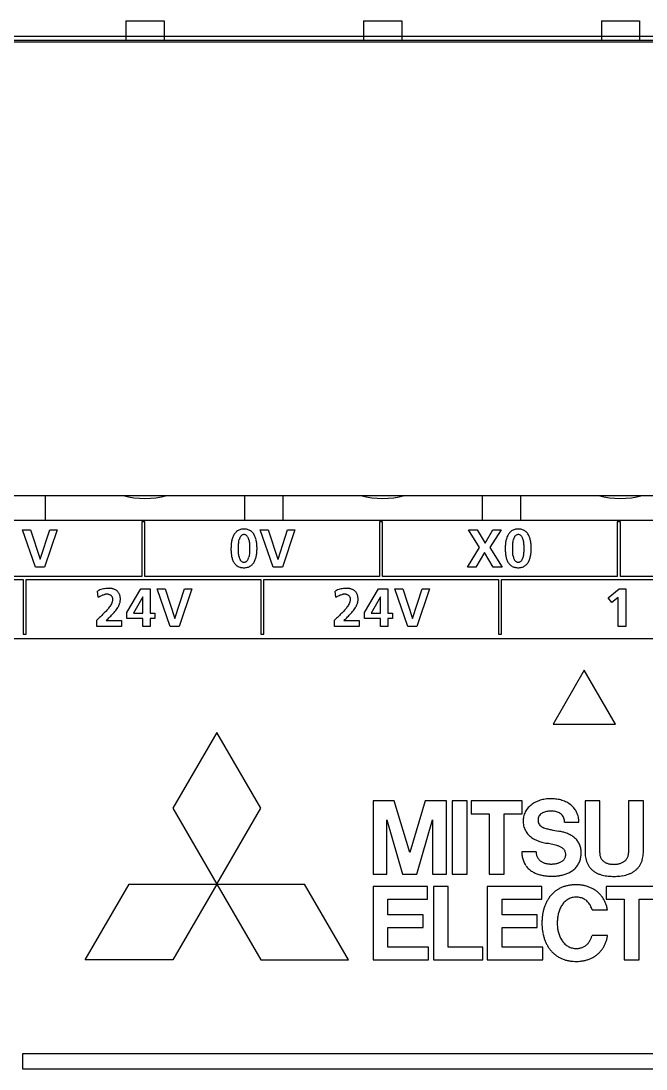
# Model space of a CAD drawing. Extents: x 168 to 388, y 259 to 356.
# Drawn here: x 233.21 to 253.25, y 319.99 to 353.57 of the extents above; entities that cross this region are included whole.
import ezdxf

# ---------------------------------------------------------------- set-up
doc = ezdxf.new("R2010")
doc.units = 0
doc.header["$MEASUREMENT"] = 0
doc.layers.get('0').update_dxf_attribs({"linetype": 'CONTINUOUS'})

msp = doc.modelspace()

# ---------------------------------------------------------------- linework, layer by layer
at = {"color": 7, "linetype": 'Continuous'}
for p, q in [((236.575, 353.567), (236.575, 352.949)), ((236.575, 353.567), (237.795, 353.567)), ((237.795, 353.567), (237.795, 352.949)), ((244.195, 353.567), (244.195, 352.949)), ((244.195, 353.567), (245.415, 353.567)), ((245.415, 353.567), (245.415, 352.949)), ((251.815, 353.567), (251.815, 352.949)), ((251.815, 353.567), (253.035, 353.567)), ((253.035, 353.567), (253.035, 352.949)), ((377.095, 353.067), (207.765, 353.067)), ((208.65, 352.949), (382.53, 352.949)), ((387.132, 352.883), (204.049, 352.883)), ((205.865, 338.367), (385.315, 338.367)), ((233.985, 338.367), (233.985, 337.567)), ((240.385, 337.567), (240.385, 338.367)), ((241.605, 338.367), (241.605, 337.567)), ((248.005, 337.567), (248.005, 338.367)), ((249.225, 338.367), (249.225, 337.567)), ((385.715, 337.567), (205.465, 337.567)), ((237.185, 337.518), (237.085, 337.518)), ((237.085, 337.518), (237.085, 335.767)), ((237.185, 335.767), (237.185, 337.518)), ((244.804, 337.518), (244.705, 337.518)), ((244.705, 337.518), (244.705, 335.767)), ((244.804, 335.767), (244.804, 337.518)), ((252.425, 337.518), (252.325, 337.518)), ((252.325, 337.518), (252.325, 335.767)), ((252.425, 335.767), (252.425, 337.518)), ((233.672, 336.069), (233.26, 337.268)), ((233.26, 337.268), (233.518, 337.268)), ((233.518, 337.268), (233.825, 336.327)), ((233.829, 336.327), (234.133, 337.268)), ((234.371, 337.268), (233.968, 336.069)), ((234.133, 337.268), (234.371, 337.268)), ((241.292, 336.069), (240.88, 337.268)), ((240.88, 337.268), (241.138, 337.268)), ((241.138, 337.268), (241.445, 336.327)), ((241.449, 336.327), (241.752, 337.268)), ((241.991, 337.268), (241.588, 336.069)), ((241.752, 337.268), (241.991, 337.268)), ((247.913, 336.693), (247.556, 337.268)), ((247.556, 337.268), (247.834, 337.268)), ((247.834, 337.268), (248.085, 336.84)), ((248.085, 336.84), (248.341, 337.268)), ((248.598, 337.268), (248.237, 336.693)), ((248.341, 337.268), (248.598, 337.268)), ((240.185, 336.811), (240.188, 336.846)), ((240.188, 336.846), (240.192, 336.881)), ((240.192, 336.881), (240.197, 336.915)), ((240.197, 336.915), (240.205, 336.949)), ((240.514, 336.944), (240.521, 336.91)), ((240.521, 336.91), (240.526, 336.875)), ((240.526, 336.875), (240.53, 336.841)), ((240.53, 336.841), (240.532, 336.806)), ((248.976, 336.811), (248.979, 336.846)), ((248.979, 336.846), (248.983, 336.881)), ((248.983, 336.881), (248.989, 336.915)), ((248.989, 336.915), (248.996, 336.949)), ((249.305, 336.944), (249.312, 336.91)), ((249.312, 336.91), (249.317, 336.875)), ((249.317, 336.875), (249.321, 336.841)), ((249.321, 336.841), (249.324, 336.806)), ((240.182, 336.741), (240.183, 336.776)), ((240.182, 336.706), (240.182, 336.741)), ((240.182, 336.671), (240.182, 336.706)), ((240.182, 336.636), (240.182, 336.671)), ((240.182, 336.601), (240.182, 336.636)), ((240.183, 336.566), (240.182, 336.601)), ((240.183, 336.776), (240.185, 336.811)), ((240.184, 336.531), (240.183, 336.566)), ((240.187, 336.496), (240.184, 336.531)), ((240.191, 336.462), (240.187, 336.496)), ((240.53, 336.49), (240.526, 336.455)), ((240.532, 336.524), (240.53, 336.49)), ((240.532, 336.806), (240.534, 336.771)), ((240.534, 336.559), (240.532, 336.524)), ((240.534, 336.771), (240.535, 336.735)), ((240.535, 336.594), (240.534, 336.559)), ((240.535, 336.735), (240.535, 336.7)), ((240.535, 336.7), (240.536, 336.665)), ((240.536, 336.665), (240.535, 336.629)), ((240.535, 336.629), (240.535, 336.594)), ((247.52, 336.069), (247.913, 336.693)), ((248.071, 336.537), (247.791, 336.069)), ((248.347, 336.069), (248.071, 336.537)), ((248.237, 336.693), (248.631, 336.069)), ((248.973, 336.706), (248.974, 336.741)), ((248.973, 336.671), (248.973, 336.706)), ((248.973, 336.636), (248.973, 336.671)), ((248.973, 336.601), (248.973, 336.636)), ((248.974, 336.566), (248.973, 336.601)), ((248.974, 336.741), (248.975, 336.776)), ((248.976, 336.531), (248.974, 336.566)), ((248.975, 336.776), (248.976, 336.811)), ((248.978, 336.496), (248.976, 336.531)), ((248.982, 336.461), (248.978, 336.496)), ((249.321, 336.49), (249.317, 336.455)), ((249.324, 336.524), (249.321, 336.49)), ((249.324, 336.806), (249.325, 336.771)), ((249.326, 336.559), (249.324, 336.524)), ((249.325, 336.771), (249.326, 336.735)), ((249.326, 336.735), (249.327, 336.7)), ((249.327, 336.629), (249.326, 336.594)), ((249.326, 336.594), (249.326, 336.559)), ((249.327, 336.7), (249.327, 336.665)), ((249.327, 336.665), (249.327, 336.629)), ((233.825, 336.327), (233.829, 336.327)), ((240.196, 336.427), (240.191, 336.462)), ((240.202, 336.393), (240.196, 336.427)), ((240.52, 336.42), (240.513, 336.386)), ((240.526, 336.455), (240.52, 336.42)), ((241.445, 336.327), (241.449, 336.327)), ((248.987, 336.427), (248.982, 336.461)), ((248.994, 336.393), (248.987, 336.427)), ((249.312, 336.42), (249.304, 336.386)), ((249.317, 336.455), (249.312, 336.42)), ((233.968, 336.069), (233.672, 336.069)), ((241.588, 336.069), (241.292, 336.069)), ((247.791, 336.069), (247.52, 336.069)), ((248.631, 336.069), (248.347, 336.069)), ((225.855, 335.667), (233.275, 335.667)), ((237.085, 335.767), (229.565, 335.767)), ((233.275, 335.667), (233.275, 333.918)), ((233.375, 335.667), (240.895, 335.667)), ((233.375, 333.918), (233.375, 335.667)), ((244.705, 335.767), (237.185, 335.767)), ((240.895, 335.667), (240.895, 333.918)), ((240.995, 335.667), (248.515, 335.667)), ((240.995, 333.918), (240.995, 335.667)), ((252.325, 335.767), (244.804, 335.767)), ((248.515, 335.667), (248.515, 333.918)), ((248.615, 335.667), (256.135, 335.667)), ((248.615, 333.918), (248.615, 335.667)), ((259.945, 335.767), (252.425, 335.767)), ((235.683, 335.103), (235.664, 335.302)), ((235.737, 335.335), (235.7, 335.319)), ((235.71, 335.12), (235.738, 335.136)), ((235.774, 335.348), (235.737, 335.335)), ((235.738, 335.136), (235.767, 335.151)), ((235.767, 335.151), (235.796, 335.164)), ((235.812, 335.36), (235.774, 335.348)), ((235.796, 335.164), (235.826, 335.175)), ((235.851, 335.369), (235.812, 335.36)), ((235.826, 335.175), (235.856, 335.185)), ((235.89, 335.377), (235.851, 335.369)), ((235.856, 335.185), (235.888, 335.192)), ((235.929, 335.383), (235.89, 335.377)), ((236.601, 334.612), (237.049, 335.368)), ((237.049, 335.368), (237.348, 335.368)), ((237.348, 335.368), (237.348, 334.597)), ((237.987, 334.169), (237.575, 335.368)), ((237.575, 335.368), (237.832, 335.368)), ((237.832, 335.368), (238.14, 334.427)), ((238.143, 334.427), (238.447, 335.368)), ((238.686, 335.368), (238.282, 334.169)), ((238.447, 335.368), (238.686, 335.368)), ((243.303, 335.103), (243.285, 335.302)), ((243.357, 335.335), (243.32, 335.319)), ((243.331, 335.12), (243.359, 335.136)), ((243.395, 335.348), (243.357, 335.335)), ((243.359, 335.136), (243.387, 335.151)), ((243.387, 335.151), (243.416, 335.164)), ((243.433, 335.36), (243.395, 335.348)), ((243.416, 335.164), (243.446, 335.175)), ((243.471, 335.369), (243.433, 335.36)), ((243.446, 335.175), (243.477, 335.185)), ((243.51, 335.377), (243.471, 335.369)), ((243.477, 335.185), (243.508, 335.192)), ((243.55, 335.383), (243.51, 335.377)), ((244.221, 334.612), (244.669, 335.368)), ((244.669, 335.368), (244.968, 335.368)), ((244.968, 335.368), (244.968, 334.597)), ((245.195, 335.368), (245.453, 335.368)), ((245.607, 334.169), (245.195, 335.368)), ((245.453, 335.368), (245.76, 334.427)), ((245.763, 334.427), (246.067, 335.368)), ((246.306, 335.368), (245.902, 334.169)), ((246.067, 335.368), (246.306, 335.368)), ((252.034, 335.086), (252.384, 335.368)), ((252.384, 335.368), (252.597, 335.368)), ((252.597, 335.368), (252.597, 334.169)), ((235.683, 335.103), (235.71, 335.12)), ((236.058, 334.809), (236.039, 334.783)), ((236.076, 334.835), (236.058, 334.809)), ((236.094, 334.862), (236.076, 334.835)), ((236.11, 334.89), (236.094, 334.862)), ((236.124, 334.919), (236.11, 334.89)), ((236.137, 334.948), (236.124, 334.919)), ((237.114, 335.117), (236.817, 334.597)), ((237.118, 335.117), (237.114, 335.117)), ((237.118, 334.597), (237.118, 335.117)), ((243.303, 335.103), (243.331, 335.12)), ((243.679, 334.809), (243.66, 334.783)), ((243.697, 334.835), (243.679, 334.809)), ((243.714, 334.862), (243.697, 334.835)), ((243.73, 334.89), (243.714, 334.862)), ((243.744, 334.919), (243.73, 334.89)), ((243.757, 334.948), (243.744, 334.919)), ((244.735, 335.117), (244.438, 334.597)), ((244.738, 335.117), (244.735, 335.117)), ((244.738, 334.597), (244.738, 335.117)), ((252.154, 334.93), (252.034, 335.086)), ((252.356, 335.095), (252.154, 334.93)), ((252.356, 334.169), (252.356, 335.095)), ((235.754, 334.479), (235.731, 334.457)), ((235.778, 334.501), (235.754, 334.479)), ((235.801, 334.523), (235.778, 334.501)), ((235.824, 334.545), (235.801, 334.523)), ((235.847, 334.568), (235.824, 334.545)), ((235.87, 334.591), (235.847, 334.568)), ((235.892, 334.614), (235.87, 334.591)), ((235.914, 334.637), (235.892, 334.614)), ((235.936, 334.66), (235.914, 334.637)), ((235.958, 334.684), (235.936, 334.66)), ((235.979, 334.708), (235.958, 334.684)), ((235.999, 334.732), (235.979, 334.708)), ((236.02, 334.757), (235.999, 334.732)), ((236.039, 334.783), (236.02, 334.757)), ((236.03, 334.442), (236.058, 334.47)), ((236.058, 334.47), (236.087, 334.499)), ((236.087, 334.499), (236.114, 334.527)), ((236.114, 334.527), (236.142, 334.556)), ((236.142, 334.556), (236.168, 334.586)), ((236.168, 334.586), (236.195, 334.616)), ((236.195, 334.616), (236.22, 334.646)), ((236.22, 334.646), (236.245, 334.677)), ((236.245, 334.677), (236.269, 334.709)), ((236.269, 334.709), (236.292, 334.742)), ((236.292, 334.742), (236.313, 334.776)), ((236.601, 334.418), (236.601, 334.612)), ((236.817, 334.597), (237.118, 334.597)), ((237.348, 334.597), (237.501, 334.597)), ((237.501, 334.597), (237.501, 334.418)), ((243.375, 334.479), (243.351, 334.457)), ((243.398, 334.501), (243.375, 334.479)), ((243.421, 334.523), (243.398, 334.501)), ((243.444, 334.545), (243.421, 334.523)), ((243.467, 334.568), (243.444, 334.545)), ((243.49, 334.591), (243.467, 334.568)), ((243.512, 334.614), (243.49, 334.591)), ((243.535, 334.637), (243.512, 334.614)), ((243.556, 334.66), (243.535, 334.637)), ((243.578, 334.684), (243.556, 334.66)), ((243.599, 334.708), (243.578, 334.684)), ((243.62, 334.732), (243.599, 334.708)), ((243.64, 334.757), (243.62, 334.732)), ((243.66, 334.783), (243.64, 334.757)), ((243.651, 334.442), (243.679, 334.47)), ((243.679, 334.47), (243.707, 334.499)), ((243.707, 334.499), (243.735, 334.527)), ((243.735, 334.527), (243.762, 334.556)), ((243.762, 334.556), (243.789, 334.586)), ((243.789, 334.586), (243.815, 334.616)), ((243.815, 334.616), (243.841, 334.646)), ((243.841, 334.646), (243.866, 334.677)), ((243.866, 334.677), (243.889, 334.709)), ((243.889, 334.709), (243.912, 334.742)), ((243.912, 334.742), (243.933, 334.776)), ((244.221, 334.418), (244.221, 334.612)), ((244.438, 334.597), (244.738, 334.597)), ((244.968, 334.597), (245.121, 334.597)), ((245.121, 334.597), (245.121, 334.418)), ((235.66, 334.392), (235.637, 334.37)), ((235.637, 334.169), (235.637, 334.37)), ((236.433, 334.169), (235.637, 334.169)), ((235.684, 334.414), (235.66, 334.392)), ((235.707, 334.436), (235.684, 334.414)), ((235.731, 334.457), (235.707, 334.436)), ((235.944, 334.358), (236.433, 334.358)), ((235.945, 334.359), (235.973, 334.387)), ((235.973, 334.387), (236.002, 334.415)), ((236.002, 334.415), (236.03, 334.442)), ((236.433, 334.358), (236.433, 334.169)), ((237.118, 334.418), (236.601, 334.418)), ((237.118, 334.169), (237.118, 334.418)), ((237.348, 334.169), (237.118, 334.169)), ((237.501, 334.418), (237.348, 334.418)), ((237.348, 334.418), (237.348, 334.169)), ((238.282, 334.169), (237.987, 334.169)), ((238.14, 334.427), (238.143, 334.427)), ((243.28, 334.392), (243.257, 334.37)), ((243.257, 334.169), (243.257, 334.37)), ((244.054, 334.169), (243.257, 334.169)), ((243.304, 334.414), (243.28, 334.392)), ((243.328, 334.436), (243.304, 334.414)), ((243.351, 334.457), (243.328, 334.436)), ((243.564, 334.358), (244.054, 334.358)), ((243.565, 334.359), (243.594, 334.387)), ((243.594, 334.387), (243.622, 334.415)), ((243.622, 334.415), (243.651, 334.442)), ((244.054, 334.358), (244.054, 334.169)), ((244.738, 334.418), (244.221, 334.418)), ((244.738, 334.169), (244.738, 334.418)), ((244.968, 334.169), (244.738, 334.169)), ((244.968, 334.418), (244.968, 334.169)), ((245.121, 334.418), (244.968, 334.418)), ((245.902, 334.169), (245.607, 334.169)), ((245.76, 334.427), (245.763, 334.427)), ((252.597, 334.169), (252.356, 334.169)), ((233.275, 333.918), (233.375, 333.918)), ((240.895, 333.918), (240.995, 333.918)), ((248.515, 333.918), (248.615, 333.918)), ((270.265, 333.767), (232.265, 333.767)), ((251.265, 332.767), (250.265, 331.035)), ((252.265, 331.035), (251.265, 332.767)), ((250.265, 331.035), (252.265, 331.035)), ((239.488, 330.769), (238.08, 328.341)), ((240.895, 328.341), (239.488, 330.769)), ((245.178, 328.575), (244.497, 328.575)), ((244.497, 328.575), (244.497, 326.225)), ((245.672, 326.926), (245.178, 328.575)), ((246.166, 328.575), (245.672, 326.926)), ((246.848, 328.575), (246.166, 328.575)), ((246.848, 326.225), (246.848, 328.575)), ((247.511, 328.575), (247.037, 328.575)), ((247.037, 328.575), (247.037, 326.225)), ((247.511, 326.225), (247.511, 328.575)), ((249.276, 328.575), (247.638, 328.575)), ((247.638, 328.575), (247.638, 328.168)), ((249.276, 328.168), (249.276, 328.575)), ((251.761, 328.575), (251.293, 328.575)), ((251.293, 328.575), (251.293, 326.96)), ((251.761, 326.917), (251.761, 328.575)), ((253.164, 328.575), (252.689, 328.575)), ((252.689, 328.575), (252.689, 326.917)), ((253.164, 326.96), (253.164, 328.575)), ((238.08, 328.341), (239.488, 325.913)), ((239.488, 325.913), (240.895, 328.341)), ((247.638, 328.168), (248.214, 328.168)), ((248.214, 328.168), (248.214, 326.225)), ((248.699, 326.225), (248.699, 328.168)), ((248.699, 328.168), (249.276, 328.168)), ((244.942, 327.972), (245.443, 326.225)), ((244.942, 326.225), (244.942, 327.972)), ((245.902, 326.225), (246.403, 327.972)), ((246.403, 327.972), (246.403, 326.225)), ((250.636, 327.894), (251.097, 327.894)), ((250.191, 327.657), (250.255, 327.644)), ((250.255, 327.644), (250.319, 327.632)), ((250.319, 327.632), (250.383, 327.62)), ((250.383, 327.62), (250.448, 327.608)), ((250.119, 327.21), (250.073, 327.218)), ((250.164, 327.202), (250.119, 327.21)), ((250.21, 327.193), (250.164, 327.202)), ((250.255, 327.183), (250.21, 327.193)), ((250.3, 327.173), (250.255, 327.183)), ((250.345, 327.161), (250.3, 327.173)), ((250.389, 327.148), (250.345, 327.161)), ((249.722, 326.948), (249.264, 326.948)), ((244.497, 326.225), (244.942, 326.225)), ((245.443, 326.225), (245.902, 326.225)), ((246.403, 326.225), (246.848, 326.225)), ((247.037, 326.225), (247.511, 326.225)), ((248.214, 326.225), (248.699, 326.225)), ((235.265, 323.486), (236.673, 325.913)), ((236.673, 325.913), (242.303, 325.913)), ((239.488, 325.913), (238.08, 323.486)), ((239.488, 325.913), (240.895, 323.486)), ((243.711, 323.486), (242.303, 325.913)), ((246.243, 325.834), (244.497, 325.834)), ((244.497, 325.834), (244.497, 323.486)), ((246.243, 325.427), (246.243, 325.834)), ((246.907, 325.834), (246.43, 325.834)), ((246.43, 325.834), (246.43, 323.486)), ((246.907, 323.892), (246.907, 325.834)), ((249.902, 325.834), (248.155, 325.834)), ((248.155, 325.834), (248.155, 323.486)), ((249.902, 325.427), (249.902, 325.834)), ((253.609, 325.834), (251.971, 325.834)), ((251.971, 325.834), (251.971, 325.427)), ((244.974, 324.927), (244.974, 325.427)), ((244.974, 325.427), (246.243, 325.427)), ((248.632, 324.927), (248.632, 325.427)), ((248.632, 325.427), (249.902, 325.427)), ((251.971, 325.427), (252.547, 325.427)), ((252.547, 325.427), (252.547, 323.486)), ((253.032, 323.486), (253.032, 325.427)), ((253.032, 325.427), (253.609, 325.427)), ((251.516, 325.09), (252.011, 325.09)), ((246.102, 324.927), (244.974, 324.927)), ((246.102, 324.519), (246.102, 324.927)), ((249.76, 324.927), (248.632, 324.927)), ((249.76, 324.519), (249.76, 324.927)), ((244.974, 324.519), (246.102, 324.519)), ((244.974, 323.892), (244.974, 324.519)), ((248.632, 324.519), (249.76, 324.519)), ((248.632, 323.892), (248.632, 324.519)), ((252.013, 324.265), (251.516, 324.265)), ((246.276, 323.892), (244.974, 323.892)), ((246.276, 323.486), (246.276, 323.892)), ((248.019, 323.892), (246.907, 323.892)), ((248.019, 323.486), (248.019, 323.892)), ((249.934, 323.892), (248.632, 323.892)), ((249.934, 323.486), (249.934, 323.892)), ((238.08, 323.486), (235.265, 323.486)), ((240.895, 323.486), (243.711, 323.486)), ((244.497, 323.486), (246.276, 323.486)), ((246.43, 323.486), (248.019, 323.486)), ((248.155, 323.486), (249.934, 323.486)), ((252.547, 323.486), (253.032, 323.486)), ((233.265, 319.986), (233.265, 320.486)), ((233.265, 320.486), (269.265, 320.486)), ((269.265, 319.986), (233.265, 319.986))]:
    msp.add_line(p, q, dxfattribs=at)
for centre, radius, start, end in [((237.185, 340.767), 2.5, 253.7398, 286.2602), ((244.805, 340.767), 2.5, 253.7398, 286.2602), ((252.425, 340.767), 2.5, 253.7398, 286.2602), ((240.368, 336.921), 0.379, 134.5223, 143.0373), ((240.338, 336.951), 0.336, 124.9125, 134.5115), ((240.332, 336.959), 0.327, 115.019, 124.9028), ((240.338, 336.946), 0.341, 105.4557, 114.9178), ((240.347, 336.911), 0.377, 96.8707, 105.4329), ((240.357, 336.828), 0.46, 89.8545, 96.8671), ((240.359, 336.818), 0.47, 83.2022, 90.0722), ((240.367, 336.885), 0.403, 75.1902, 83.2022), ((240.379, 336.931), 0.356, 66.1199, 75.1958), ((240.39, 336.958), 0.327, 56.1421, 66.0291), ((240.388, 336.954), 0.331, 46.3841, 56.1519), ((240.364, 336.929), 0.365, 37.5, 46.334), ((240.32, 336.896), 0.421, 29.8065, 37.4743), ((249.159, 336.921), 0.379, 134.5252, 143.0457), ((249.129, 336.951), 0.336, 124.9091, 134.5149), ((249.123, 336.959), 0.326, 115.0095, 124.8995), ((249.129, 336.946), 0.341, 105.4426, 114.9083), ((249.139, 336.911), 0.377, 96.8568, 105.4197), ((249.148, 336.828), 0.461, 89.8442, 96.8527), ((249.15, 336.818), 0.47, 83.1945, 90.0616), ((249.158, 336.885), 0.403, 75.1906, 83.1962), ((249.17, 336.931), 0.356, 66.1252, 75.195), ((249.182, 336.958), 0.327, 56.153, 66.0348), ((249.18, 336.954), 0.331, 46.3971, 56.1622), ((249.155, 336.929), 0.366, 37.5154, 46.349), ((249.111, 336.896), 0.421, 29.8184, 37.4879), ((241.123, 336.681), 1.181, 172.5593, 175.2935), ((240.965, 336.702), 1.022, 169.4032, 172.5625), ((240.836, 336.726), 0.89, 165.7759, 169.4031), ((240.704, 336.76), 0.754, 161.513, 165.795), ((240.591, 336.797), 0.636, 156.445, 161.5251), ((240.493, 336.84), 0.529, 150.3426, 156.45), ((240.418, 336.883), 0.442, 143.0562, 150.3583), ((240.626, 336.847), 0.433, 161.6559, 166.2832), ((240.524, 336.881), 0.326, 155.5344, 161.6842), ((240.438, 336.92), 0.231, 146.8929, 155.5602), ((240.383, 336.956), 0.166, 134.93, 147.0133), ((240.358, 336.981), 0.13, 119.3314, 134.7139), ((240.352, 336.991), 0.118, 102.6764, 119.3038), ((240.357, 336.966), 0.144, 88.619, 102.5583), ((240.358, 336.969), 0.141, 74.842, 89.0823), ((240.362, 336.986), 0.123, 58.3119, 74.5862), ((240.356, 336.977), 0.134, 43.4482, 58.3618), ((240.326, 336.948), 0.176, 31.9321, 43.3181), ((240.271, 336.914), 0.241, 23.727, 32.0326), ((240.182, 336.874), 0.338, 17.8456, 23.7744), ((240.078, 336.841), 0.448, 13.3778, 17.8564), ((240.246, 336.853), 0.506, 23.4398, 29.8186), ((240.149, 336.811), 0.611, 18.1618, 23.4431), ((240.03, 336.772), 0.737, 13.8028, 18.1852), ((239.885, 336.736), 0.886, 10.1686, 13.8114), ((239.733, 336.709), 1.04, 7.067, 10.1718), ((239.56, 336.687), 1.215, 4.4219, 7.0792), ((249.915, 336.681), 1.182, 172.5688, 175.3003), ((249.757, 336.702), 1.023, 169.4149, 172.5719), ((249.627, 336.726), 0.891, 165.7913, 169.4169), ((249.495, 336.76), 0.754, 161.5275, 165.8086), ((249.383, 336.797), 0.636, 156.4607, 161.5411), ((249.285, 336.84), 0.529, 150.3548, 156.4641), ((249.21, 336.883), 0.442, 143.0661, 150.3721), ((249.417, 336.847), 0.433, 161.6595, 166.2863), ((249.315, 336.881), 0.326, 155.5393, 161.6884), ((249.229, 336.92), 0.231, 146.8976, 155.5646), ((249.174, 336.956), 0.166, 134.9352, 147.0184), ((249.149, 336.981), 0.13, 119.3359, 134.7205), ((249.143, 336.991), 0.118, 102.6431, 119.3067), ((249.148, 336.966), 0.144, 88.5981, 102.5251), ((249.149, 336.969), 0.141, 74.8351, 89.0609), ((249.153, 336.986), 0.123, 58.334, 74.581), ((249.148, 336.977), 0.135, 43.4778, 58.3821), ((249.117, 336.948), 0.176, 31.9642, 43.3508), ((249.062, 336.914), 0.241, 23.7508, 32.0613), ((248.974, 336.874), 0.338, 17.8649, 23.7991), ((248.87, 336.841), 0.447, 13.3924, 17.8756), ((249.037, 336.853), 0.506, 23.4496, 29.8307), ((248.941, 336.811), 0.611, 18.1703, 23.4539), ((248.822, 336.772), 0.736, 13.8089, 18.1933), ((248.677, 336.736), 0.886, 10.1718, 13.8162), ((248.525, 336.709), 1.04, 7.0684, 10.1759), ((248.352, 336.687), 1.215, 4.4224, 7.0806), ((241.228, 336.669), 1.286, 177.672, 180.1822), ((241.47, 336.659), 1.529, 179.7669, 181.9115), ((241.284, 336.667), 1.343, 175.2734, 177.6779), ((241.526, 336.66), 1.585, 181.8813, 183.9187), ((241.196, 336.637), 1.254, 183.9113, 186.4868), ((240.979, 336.613), 1.036, 186.4896, 189.6067), ((239.747, 336.626), 1.027, 349.8169, 352.9597), ((239.586, 336.646), 1.189, 352.9457, 355.6614), ((239.37, 336.672), 1.406, 2.1284, 4.4252), ((239.414, 336.659), 1.362, 355.659, 358.0295), ((239.214, 336.666), 1.562, 0.0648, 2.1315), ((239.222, 336.665), 1.554, 358.0286, 0.1065), ((250.021, 336.669), 1.288, 177.6758, 180.1825), ((250.262, 336.659), 1.529, 179.7671, 181.9101), ((250.078, 336.667), 1.345, 175.2815, 177.6823), ((250.318, 336.66), 1.585, 181.8795, 183.9162), ((249.988, 336.637), 1.254, 183.9098, 186.4841), ((249.771, 336.613), 1.036, 186.4862, 189.6017), ((248.538, 336.625), 1.027, 349.8144, 352.9584), ((248.378, 336.646), 1.189, 352.9432, 355.6599), ((248.162, 336.672), 1.406, 2.1292, 4.4264), ((248.205, 336.659), 1.362, 355.6588, 358.0299), ((248.005, 336.666), 1.562, 0.0647, 2.1317), ((248.014, 336.665), 1.554, 358.0285, 0.1067), ((240.817, 336.585), 0.872, 189.5943, 193.2992), ((240.665, 336.549), 0.715, 193.2946, 197.8105), ((240.54, 336.509), 0.584, 197.7902, 203.3205), ((240.446, 336.468), 0.481, 203.3098, 210.0177), ((240.375, 336.427), 0.399, 210.0132, 218.1018), ((240.336, 336.396), 0.35, 218.1112, 227.3491), ((240.636, 336.493), 0.445, 193.0006, 197.4998), ((240.531, 336.459), 0.334, 197.4912, 203.4836), ((240.442, 336.421), 0.238, 203.4284, 211.8648), ((240.387, 336.386), 0.173, 211.7687, 223.3721), ((240.357, 336.358), 0.132, 223.5097, 238.6881), ((240.351, 336.349), 0.121, 238.6404, 255.2406), ((240.356, 336.37), 0.143, 255.5053, 269.5035), ((240.358, 336.377), 0.149, 269.0087, 282.4617), ((240.363, 336.353), 0.125, 282.5664, 298.2108), ((240.359, 336.359), 0.132, 298.2182, 313.3662), ((240.337, 336.381), 0.163, 313.6168, 325.884), ((240.288, 336.415), 0.223, 325.7872, 334.7735), ((240.208, 336.453), 0.312, 334.7509, 341.1826), ((240.111, 336.486), 0.414, 341.1517, 345.9943), ((240.389, 336.384), 0.331, 303.8274, 313.5831), ((240.364, 336.409), 0.366, 313.6242, 322.4464), ((240.321, 336.442), 0.421, 322.4705, 330.0237), ((240.249, 336.483), 0.503, 330.0136, 336.4268), ((240.154, 336.525), 0.608, 336.4222, 341.7358), ((240.038, 336.564), 0.73, 341.7153, 346.1405), ((239.896, 336.599), 0.875, 346.13, 349.819), ((249.609, 336.585), 0.872, 189.5898, 193.2929), ((249.457, 336.549), 0.715, 193.289, 197.8028), ((249.332, 336.509), 0.584, 197.7825, 203.3107), ((249.238, 336.468), 0.482, 203.299, 210.0048), ((249.167, 336.427), 0.399, 210.0007, 218.0884), ((249.127, 336.396), 0.349, 218.0983, 227.3376), ((249.427, 336.493), 0.445, 193.0088, 197.5121), ((249.322, 336.459), 0.334, 197.5022, 203.5002), ((249.233, 336.42), 0.237, 203.4466, 211.8918), ((249.178, 336.386), 0.173, 211.7944, 223.4112), ((249.148, 336.358), 0.132, 223.5499, 238.7351), ((249.142, 336.349), 0.121, 238.6908, 255.2985), ((249.148, 336.371), 0.143, 255.5571, 269.5394), ((249.149, 336.377), 0.149, 269.0468, 282.4911), ((249.154, 336.353), 0.125, 282.5947, 298.1798), ((249.15, 336.359), 0.132, 298.1888, 313.3249), ((249.129, 336.381), 0.163, 313.5738, 325.8426), ((249.08, 336.415), 0.223, 325.7482, 334.7413), ((249, 336.453), 0.311, 334.7164, 341.1557), ((248.903, 336.486), 0.413, 341.1266, 345.9754), ((249.18, 336.384), 0.331, 303.8202, 313.5732), ((249.156, 336.409), 0.366, 313.613, 322.4345), ((249.112, 336.442), 0.421, 322.4593, 330.0143), ((249.041, 336.483), 0.503, 330.0037, 336.4185), ((248.945, 336.525), 0.607, 336.4151, 341.7307), ((248.829, 336.564), 0.729, 341.7096, 346.1364), ((248.688, 336.599), 0.875, 346.1251, 349.8155), ((240.319, 336.378), 0.325, 227.4511, 237.3978), ((240.319, 336.378), 0.325, 237.3972, 247.3446), ((240.334, 336.416), 0.365, 247.3844, 256.2322), ((240.347, 336.469), 0.42, 256.239, 263.9337), ((240.356, 336.551), 0.502, 263.9295, 270.3642), ((240.358, 336.537), 0.488, 270.1484, 276.7587), ((240.368, 336.45), 0.401, 276.7609, 284.8132), ((240.38, 336.406), 0.355, 284.8266, 293.9254), ((240.39, 336.382), 0.329, 294.0118, 303.8343), ((249.11, 336.378), 0.325, 227.4397, 237.3901), ((249.11, 336.378), 0.324, 237.3881, 247.341), ((249.125, 336.416), 0.365, 247.3821, 256.2365), ((249.138, 336.469), 0.419, 256.2428, 263.943), ((249.147, 336.551), 0.502, 263.9408, 270.3755), ((249.149, 336.537), 0.488, 270.1585, 276.7688), ((249.159, 336.451), 0.401, 276.77, 284.8158), ((249.171, 336.406), 0.355, 284.8297, 293.9223), ((249.181, 336.382), 0.329, 294.0087, 303.8262), ((236.016, 334.608), 0.778, 113.9733, 116.9035), ((235.963, 334.807), 0.393, 96.4369, 101.1141), ((235.96, 334.838), 0.362, 91.4033, 96.4835), ((236.022, 334.621), 0.768, 93.9496, 96.9201), ((235.959, 334.904), 0.296, 85.1895, 91.4071), ((236.02, 334.645), 0.743, 90.8884, 93.9586), ((235.961, 334.94), 0.259, 78.0335, 85.132), ((236.019, 334.717), 0.671, 87.5063, 90.9044), ((235.966, 334.962), 0.237, 70.3183, 78.0871), ((235.977, 334.992), 0.204, 61.3492, 70.3427), ((236.023, 334.809), 0.58, 83.5742, 87.5085), ((235.992, 335.019), 0.174, 50.7924, 61.374), ((236.032, 334.884), 0.504, 79.0539, 83.5808), ((236.007, 335.038), 0.15, 38.5436, 50.7882), ((236.044, 334.946), 0.44, 73.9343, 79.0555), ((236.06, 335.001), 0.383, 67.9862, 73.9418), ((236.077, 335.043), 0.338, 61.2347, 67.9822), ((236.093, 335.073), 0.304, 53.7072, 61.221), ((236.106, 335.09), 0.282, 45.6336, 53.7113), ((236.109, 335.094), 0.277, 37.5153, 45.6113), ((236.103, 335.09), 0.285, 29.4452, 37.4579), ((236.086, 335.08), 0.305, 21.9544, 29.4391), ((236.055, 335.068), 0.338, 15.206, 21.9572), ((235.999, 335.053), 0.396, 9.412, 15.177), ((243.637, 334.608), 0.778, 113.9733, 116.9035), ((243.584, 334.807), 0.393, 96.4369, 101.1141), ((243.581, 334.838), 0.362, 91.4033, 96.4835), ((243.642, 334.621), 0.768, 93.9496, 96.9201), ((243.579, 334.904), 0.296, 85.1895, 91.4071), ((243.641, 334.645), 0.743, 90.8884, 93.9586), ((243.582, 334.94), 0.259, 78.0335, 85.132), ((243.64, 334.717), 0.671, 87.5063, 90.9044), ((243.587, 334.962), 0.237, 70.3183, 78.0871), ((243.598, 334.992), 0.204, 61.3492, 70.3427), ((243.644, 334.809), 0.58, 83.5742, 87.5085), ((243.612, 335.019), 0.174, 50.7924, 61.374), ((243.652, 334.884), 0.504, 79.0539, 83.5808), ((243.627, 335.038), 0.15, 38.5436, 50.7882), ((243.664, 334.946), 0.44, 73.9343, 79.0555), ((243.68, 335.001), 0.383, 67.9862, 73.9418), ((243.697, 335.043), 0.338, 61.2347, 67.9822), ((243.714, 335.073), 0.304, 53.7072, 61.221), ((243.726, 335.09), 0.282, 45.6336, 53.7113), ((243.73, 335.094), 0.277, 37.5153, 45.6113), ((243.724, 335.09), 0.285, 29.4452, 37.4579), ((243.706, 335.08), 0.305, 21.9544, 29.4391), ((243.675, 335.068), 0.338, 15.206, 21.9572), ((243.62, 335.053), 0.396, 9.412, 15.177), ((236.016, 335.045), 0.139, 25.2553, 38.4875), ((235.82, 335.068), 0.339, 339.1821, 344.6056), ((236.012, 335.043), 0.143, 12.3287, 25.1616), ((235.899, 335.047), 0.257, 344.5476, 351.7087), ((235.992, 335.039), 0.163, 1.0456, 12.2963), ((235.958, 335.038), 0.197, 351.6968, 1.0176), ((235.652, 335.173), 0.771, 329.0086, 331.9658), ((235.738, 335.127), 0.674, 331.9617, 335.3472), ((235.812, 335.093), 0.592, 335.3474, 339.2005), ((235.881, 335.067), 0.518, 339.1834, 343.5862), ((235.952, 335.046), 0.445, 343.5841, 348.7137), ((235.978, 335.04), 0.418, 348.7938, 354.2558), ((235.934, 335.041), 0.462, 4.539, 9.4753), ((235.945, 335.042), 0.451, 359.4788, 4.547), ((235.959, 335.042), 0.436, 354.253, 359.4814), ((243.636, 335.045), 0.139, 25.2553, 38.4875), ((243.44, 335.068), 0.339, 339.1821, 344.6056), ((243.632, 335.043), 0.143, 12.3287, 25.1616), ((243.519, 335.047), 0.257, 344.5476, 351.7087), ((243.612, 335.039), 0.163, 1.0456, 12.2963), ((243.578, 335.038), 0.197, 351.6968, 1.0176), ((243.272, 335.173), 0.771, 329.0086, 331.9658), ((243.358, 335.127), 0.674, 331.9617, 335.3472), ((243.432, 335.093), 0.592, 335.3474, 339.2005), ((243.502, 335.067), 0.518, 339.1834, 343.5862), ((243.572, 335.046), 0.445, 343.5841, 348.7137), ((243.598, 335.04), 0.418, 348.7938, 354.2558), ((243.554, 335.041), 0.462, 4.539, 9.4753), ((243.58, 335.042), 0.436, 354.253, 359.4814), ((243.565, 335.042), 0.451, 359.4788, 4.547), ((250.019, 327.861), 0.743, 128.0496, 134.4602), ((250.062, 327.806), 0.812, 122.1944, 128.055), ((250.102, 327.742), 0.888, 116.8372, 122.1966), ((250.135, 327.678), 0.96, 111.8874, 116.8464), ((250.16, 327.615), 1.028, 107.2603, 111.8908), ((250.179, 327.555), 1.09, 102.8966, 107.2627), ((250.184, 327.534), 1.112, 98.6394, 102.9195), ((250.184, 327.537), 1.109, 94.3477, 98.6293), ((250.193, 327.406), 1.241, 90.5003, 94.336), ((250.195, 327.316), 1.331, 86.9668, 90.5443), ((250.196, 327.338), 1.308, 83.3296, 86.968), ((250.205, 327.405), 1.241, 79.5232, 83.3578), ((250.232, 327.549), 1.095, 75.1775, 79.5255), ((250.259, 327.655), 0.985, 70.3356, 75.1686), ((250.287, 327.732), 0.904, 65.07, 70.3382), ((250.315, 327.793), 0.836, 59.3741, 65.0661), ((250.345, 327.844), 0.777, 53.2495, 59.3734), ((250.367, 327.873), 0.741, 46.8226, 53.2495), ((249.932, 327.942), 0.624, 164.4867, 172.1121), ((249.919, 327.946), 0.611, 156.6974, 164.4836), ((249.923, 327.944), 0.616, 148.9233, 156.6564), ((249.94, 327.933), 0.636, 141.4331, 148.919), ((249.978, 327.903), 0.684, 134.4702, 141.4329), ((250.021, 327.971), 0.236, 142.9596, 158.8559), ((250.043, 327.953), 0.265, 128.6383, 142.8078), ((250.084, 327.902), 0.33, 117.2611, 128.6291), ((250.127, 327.819), 0.424, 108.4518, 117.3021), ((250.164, 327.711), 0.537, 101.5214, 108.4986), ((250.19, 327.585), 0.666, 95.9172, 101.5477), ((250.204, 327.455), 0.796, 91.253, 95.9609), ((250.206, 327.426), 0.826, 86.7963, 91.3367), ((250.215, 327.59), 0.661, 81.0952, 86.8089), ((250.233, 327.707), 0.543, 74.1981, 81.1022), ((250.261, 327.805), 0.441, 65.7163, 74.2183), ((250.293, 327.875), 0.364, 55.4238, 65.726), ((250.321, 327.916), 0.315, 43.5092, 55.4041), ((250.333, 327.928), 0.298, 30.8604, 43.4425), ((250.385, 327.892), 0.715, 40.1422, 46.8039), ((250.396, 327.902), 0.699, 33.3368, 40.1424), ((250.397, 327.902), 0.699, 26.5258, 33.3372), ((250.392, 327.9), 0.704, 19.7543, 26.5126), ((250.384, 327.897), 0.713, 13.0748, 19.7546), ((250.001, 327.933), 0.694, 172.1307, 178.9844), ((250.036, 327.931), 0.729, 178.8884, 185.4163), ((249.982, 327.926), 0.675, 185.4097, 192.5105), ((249.921, 327.912), 0.613, 192.4998, 200.2682), ((250.098, 327.962), 0.313, 174.3843, 186.3576), ((250.027, 327.969), 0.243, 158.9895, 174.4465), ((250.03, 327.954), 0.246, 186.2264, 201.4972), ((249.994, 327.94), 0.206, 201.5698, 219.7397), ((250.027, 327.968), 0.25, 219.9118, 234.9829), ((250.102, 328.075), 0.381, 234.9773, 244.8321), ((250.32, 327.921), 0.313, 18.8041, 30.7954), ((250.27, 327.904), 0.365, 8.4848, 18.6932), ((250.232, 327.897), 0.404, 359.54, 8.7294), ((250.374, 327.895), 0.723, 6.4913, 13.0783), ((250.364, 327.894), 0.733, 0.0058, 6.4938), ((249.898, 327.904), 0.588, 200.3086, 208.4025), ((249.902, 327.907), 0.593, 208.4509, 216.483), ((249.927, 327.926), 0.624, 216.5047, 224.1275), ((249.973, 327.97), 0.689, 224.1256, 231.0378), ((250.032, 328.042), 0.781, 231.0395, 237.1334), ((250.2, 328.284), 0.611, 244.7841, 250.9179), ((250.32, 328.624), 0.972, 250.8435, 254.6998), ((250.479, 329.2), 1.569, 254.6222, 257.0114), ((250.726, 330.267), 2.665, 256.9986, 258.4055), ((249.848, 324.475), 3.19, 77.9929, 79.1686), ((250.139, 325.841), 1.793, 75.9128, 78.0041), ((250.274, 326.379), 1.239, 72.8789, 75.9063), ((250.306, 326.485), 1.128, 69.5221, 72.8478), ((250.331, 326.551), 1.057, 65.9863, 69.5329), ((250.385, 326.672), 0.924, 61.9351, 65.9922), ((250.435, 326.766), 0.818, 57.3476, 61.9318), ((250.48, 326.837), 0.734, 52.2422, 57.3499), ((250.521, 326.889), 0.668, 46.63, 52.2411), ((250.095, 328.14), 0.897, 237.1327, 242.4366), ((250.16, 328.264), 1.037, 242.4241, 247.0133), ((250.218, 328.401), 1.186, 247.0116, 251.0242), ((250.287, 328.602), 1.399, 251.0284, 254.4316), ((250.345, 328.805), 1.61, 254.3893, 257.3462), ((250.327, 328.725), 1.528, 257.3429, 260.4449), ((250.092, 326.196), 0.997, 69.9774, 72.6388), ((250.17, 326.409), 0.771, 66.5529, 69.9973), ((250.248, 326.59), 0.574, 61.9299, 66.5578), ((250.316, 326.717), 0.429, 55.8052, 61.9863), ((250.556, 326.926), 0.616, 40.5345, 46.6175), ((250.58, 326.947), 0.585, 34.13, 40.5379), ((250.587, 326.952), 0.577, 27.6096, 34.1082), ((250.582, 326.949), 0.582, 21.1488, 27.5873), ((250.556, 326.939), 0.61, 15.0092, 21.1528), ((250.507, 326.926), 0.661, 9.3201, 14.9944), ((250.111, 326.944), 0.847, 179.7374, 184.1617), ((250.126, 326.945), 0.862, 184.1595, 188.5093), ((250.085, 326.938), 0.821, 188.4764, 193.0462), ((250.023, 326.924), 0.756, 193.0462, 198.0047), ((250.115, 326.946), 0.393, 179.9958, 186.7509), ((250.111, 326.946), 0.388, 186.7262, 193.5639), ((250.087, 326.94), 0.364, 193.5585, 200.8477), ((250.078, 326.936), 0.354, 200.8623, 208.3562), ((250.076, 326.935), 0.351, 208.3797, 215.8666), ((250.374, 326.801), 0.327, 47.694, 55.8106), ((250.42, 326.852), 0.258, 37.4197, 47.7029), ((250.42, 326.866), 0.256, 321.834, 332.1956), ((250.444, 326.87), 0.229, 25.7769, 37.3777), ((250.438, 326.857), 0.237, 332.1841, 343.39), ((250.434, 326.867), 0.238, 14.3917, 25.519), ((250.403, 326.859), 0.271, 4.6628, 14.4674), ((250.45, 326.852), 0.224, 343.4998, 355.374), ((250.392, 326.857), 0.282, 355.3087, 4.721), ((250.451, 326.898), 0.717, 344.6612, 349.8927), ((250.415, 326.905), 0.753, 349.8967, 354.8738), ((250.444, 326.916), 0.724, 4.1435, 9.3205), ((250.364, 326.909), 0.805, 354.8726, 359.5326), ((250.366, 326.91), 0.802, 359.4703, 4.1448), ((252.313, 326.947), 1.019, 179.2769, 184.5382), ((252.375, 326.952), 1.082, 184.5276, 189.4896), ((252.194, 326.92), 0.898, 189.3961, 195.3695), ((252.16, 326.916), 0.399, 179.8652, 186.3842), ((252.151, 326.914), 0.391, 186.3319, 192.8706), ((252.12, 326.907), 0.358, 192.877, 200.0076), ((252.099, 326.899), 0.336, 200.0057, 207.6102), ((252.086, 326.893), 0.322, 207.6116, 215.5416), ((252.35, 326.917), 0.339, 322.4938, 330.0161), ((252.356, 326.913), 0.333, 330.0376, 337.561), ((252.356, 326.913), 0.332, 337.5734, 345.2686), ((252.348, 326.915), 0.341, 345.2652, 352.7538), ((252.341, 326.916), 0.347, 352.7446, 0.0952), ((252.317, 326.923), 0.844, 343.4121, 349.7818), ((252.156, 326.953), 1.008, 349.7242, 355.0604), ((252.196, 326.95), 0.968, 355.0412, 0.5982), ((249.989, 326.913), 0.72, 198.0127, 203.2175), ((249.96, 326.9), 0.689, 203.2185, 208.7227), ((249.947, 326.894), 0.675, 208.7238, 214.2786), ((249.938, 326.887), 0.664, 214.2897, 219.937), ((249.948, 326.895), 0.676, 219.935, 225.481), ((249.959, 326.907), 0.693, 225.4964, 230.9094), ((250.079, 326.938), 0.355, 215.8765, 223.3482), ((250.089, 326.948), 0.37, 223.3463, 230.5171), ((250.105, 326.967), 0.395, 230.5287, 237.2457), ((250.123, 326.994), 0.427, 237.2542, 243.4669), ((250.141, 327.032), 0.469, 243.4632, 249.1183), ((250.16, 327.081), 0.522, 249.12, 254.2096), ((250.176, 327.138), 0.581, 254.2014, 258.7703), ((250.188, 327.195), 0.639, 258.7686, 262.9214), ((250.197, 327.275), 0.72, 262.9344, 266.6232), ((250.205, 327.404), 0.849, 266.624, 269.7516), ((250.206, 327.476), 0.921, 269.6943, 272.5769), ((250.208, 327.437), 0.882, 272.5771, 275.5866), ((250.216, 327.355), 0.8, 275.5585, 278.8171), ((250.232, 327.251), 0.694, 278.8151, 282.6389), ((250.252, 327.163), 0.605, 282.6328, 287.0234), ((250.275, 327.09), 0.528, 287.0143, 292.045), ((250.303, 327.021), 0.453, 292.0415, 297.8987), ((250.333, 326.964), 0.388, 297.8838, 304.7165), ((250.364, 326.919), 0.334, 304.7091, 312.6531), ((250.394, 326.886), 0.29, 312.6545, 321.8202), ((250.493, 326.897), 0.679, 310.7344, 316.2543), ((250.509, 326.882), 0.657, 316.2511, 321.9048), ((250.516, 326.876), 0.648, 321.926, 327.7169), ((250.516, 326.876), 0.648, 327.7134, 333.503), ((250.502, 326.882), 0.663, 333.5158, 339.1716), ((250.483, 326.89), 0.683, 339.1723, 344.6607), ((252.043, 326.879), 0.741, 195.4058, 202.6458), ((251.966, 326.847), 0.658, 202.6416, 210.7979), ((251.929, 326.825), 0.615, 210.8134, 219.5083), ((251.924, 326.822), 0.609, 219.5923, 228.3968), ((252.085, 326.892), 0.32, 215.5767, 223.5475), ((252.091, 326.899), 0.329, 223.5821, 231.3322), ((252.106, 326.917), 0.353, 231.3296, 238.5632), ((252.127, 326.952), 0.394, 238.5716, 245.0581), ((252.149, 326.998), 0.444, 245.059, 250.805), ((252.17, 327.06), 0.51, 250.8016, 255.8078), ((252.19, 327.137), 0.59, 255.8053, 260.1322), ((252.208, 327.241), 0.695, 260.1305, 263.8035), ((252.217, 327.317), 0.772, 263.7772, 267.0857), ((252.22, 327.38), 0.835, 267.0857, 270.1445), ((252.221, 327.345), 0.8, 270.079, 273.2725), ((252.228, 327.226), 0.68, 273.2715, 277.0235), ((252.236, 327.158), 0.612, 277.0434, 281.2136), ((252.244, 327.114), 0.567, 281.2116, 285.7138), ((252.258, 327.065), 0.517, 285.7064, 290.647), ((252.274, 327.022), 0.471, 290.6483, 296.0721), ((252.291, 326.988), 0.432, 296.0685, 301.979), ((252.309, 326.96), 0.4, 301.9813, 308.3682), ((252.326, 326.939), 0.372, 308.3758, 315.2334), ((252.34, 326.924), 0.352, 315.2291, 322.4874), ((252.506, 326.855), 0.643, 310.9473, 319.3152), ((252.513, 326.848), 0.633, 319.3655, 327.8632), ((252.487, 326.864), 0.664, 327.8609, 335.9656), ((252.429, 326.89), 0.728, 335.973, 343.3629), ((249.984, 326.938), 0.732, 230.9073, 236.0301), ((250.009, 326.975), 0.776, 236.0377, 240.8668), ((250.041, 327.033), 0.843, 240.8666, 245.314), ((250.072, 327.099), 0.917, 245.3125, 249.4036), ((250.103, 327.183), 1.006, 249.4032, 253.1305), ((250.133, 327.283), 1.11, 253.1294, 256.5075), ((250.159, 327.39), 1.22, 256.5048, 259.5771), ((250.182, 327.516), 1.348, 259.577, 262.3577), ((250.202, 327.659), 1.493, 262.3544, 264.8654), ((250.213, 327.787), 1.622, 264.8637, 267.1756), ((250.221, 327.936), 1.771, 267.1759, 269.2932), ((250.223, 328.05), 1.885, 269.2773, 271.2672), ((250.226, 327.88), 1.715, 271.264, 273.4508), ((250.236, 327.728), 1.562, 273.4499, 275.8501), ((250.249, 327.594), 1.428, 275.8475, 278.4738), ((250.269, 327.465), 1.297, 278.4732, 281.3649), ((250.291, 327.355), 1.185, 281.3648, 284.5296), ((250.318, 327.251), 1.078, 284.5251, 288.005), ((250.348, 327.158), 0.98, 288.0038, 291.8304), ((250.379, 327.082), 0.897, 291.8307, 296.0101), ((250.411, 327.015), 0.824, 296.008, 300.5611), ((250.442, 326.963), 0.763, 300.5677, 305.4834), ((250.469, 326.925), 0.716, 305.4806, 310.7199), ((251.946, 326.847), 0.643, 228.4245, 236.7752), ((251.99, 326.915), 0.724, 236.7707, 244.1827), ((252.043, 327.025), 0.846, 244.1928, 250.5354), ((252.095, 327.17), 1, 250.5172, 255.8856), ((252.14, 327.349), 1.185, 255.8838, 260.4128), ((252.186, 327.625), 1.464, 260.4148, 264.08), ((252.216, 327.885), 1.726, 264.0099, 267.1202), ((252.21, 327.765), 1.606, 267.1171, 270.4718), ((252.236, 327.694), 1.535, 269.5224, 273.0272), ((252.23, 327.794), 1.634, 273.0251, 276.3166), ((252.254, 327.599), 1.438, 276.2422, 279.9837), ((252.298, 327.347), 1.183, 279.9849, 284.5339), ((252.34, 327.185), 1.015, 284.5333, 289.8338), ((252.387, 327.056), 0.878, 289.822, 295.9512), ((252.438, 326.95), 0.76, 295.9525, 303.0288), ((252.48, 326.885), 0.683, 303.0271, 310.903), ((250.91, 324.944), 0.934, 118.4628, 125.1624), ((250.925, 324.916), 0.966, 111.9608, 118.4396), ((250.942, 324.872), 1.013, 105.7783, 111.9562), ((250.966, 324.789), 1.1, 100.0857, 105.7781), ((250.984, 324.688), 1.202, 94.872, 100.0795), ((250.995, 324.549), 1.342, 90.2078, 94.8733), ((250.997, 324.521), 1.37, 85.7165, 90.2856), ((251.006, 324.639), 1.251, 80.714, 85.7172), ((251.024, 324.746), 1.142, 75.2395, 80.7178), ((251.046, 324.832), 1.054, 69.292, 75.232), ((251.071, 324.898), 0.983, 62.9212, 69.2876), ((251.094, 324.943), 0.933, 56.2127, 62.9224), ((251.02, 324.853), 1.077, 144.6171, 150.4279), ((250.961, 324.895), 1.005, 138.389, 144.6182), ((250.929, 324.923), 0.962, 131.8789, 138.3846), ((250.91, 324.944), 0.934, 125.1577, 131.8559), ((251.006, 324.97), 0.524, 121.6536, 128.9059), ((250.998, 324.982), 0.51, 114.1912, 121.649), ((250.996, 324.985), 0.506, 106.6397, 114.1539), ((251, 324.974), 0.517, 99.2964, 106.6452), ((251.008, 324.919), 0.573, 92.621, 99.2533), ((251.012, 324.855), 0.637, 86.7004, 92.6672), ((251.014, 324.894), 0.598, 80.3692, 86.7194), ((251.027, 324.971), 0.52, 73.0988, 80.4048), ((251.042, 325.02), 0.469, 64.9603, 73.0647), ((251.052, 325.041), 0.446, 56.402, 64.9243), ((251.05, 325.039), 0.448, 47.8775, 56.3532), ((251.11, 324.966), 0.905, 49.2914, 56.209), ((251.116, 324.974), 0.895, 42.2824, 49.2749), ((251.111, 324.97), 0.902, 35.3259, 42.2657), ((251.092, 324.957), 0.924, 28.5483, 35.3212), ((251.062, 324.94), 0.959, 22.0167, 28.5468), ((251.401, 324.705), 1.488, 165.3398, 169.5449), ((251.287, 324.735), 1.371, 160.7769, 165.3426), ((251.185, 324.77), 1.262, 155.8191, 160.778), ((251.093, 324.812), 1.161, 150.4337, 155.8224), ((251.328, 324.754), 0.916, 157.0365, 161.1836), ((251.251, 324.787), 0.833, 152.4772, 157.0382), ((251.179, 324.824), 0.752, 147.4284, 152.4831), ((251.118, 324.863), 0.679, 141.8327, 147.4294), ((251.067, 324.903), 0.614, 135.6514, 141.8374), ((251.031, 324.938), 0.565, 128.9081, 135.6398), ((251.031, 325.018), 0.477, 39.87, 47.8412), ((250.99, 324.984), 0.53, 32.6799, 39.8498), ((250.929, 324.946), 0.602, 26.3668, 32.6831), ((250.833, 324.898), 0.709, 20.9851, 26.3466), ((250.792, 324.881), 0.754, 16.111, 21.0966), ((251.002, 324.916), 1.024, 15.9027, 22.0159), ((250.99, 324.912), 1.036, 9.8936, 15.9312), ((251.73, 324.664), 1.821, 177.0383, 180.476), ((251.637, 324.669), 1.727, 173.4144, 177.0391), ((251.523, 324.682), 1.613, 169.543, 173.424), ((251.705, 324.672), 1.304, 174.7663, 177.6814), ((251.648, 324.677), 1.246, 171.723, 174.7728), ((251.568, 324.689), 1.166, 168.4654, 171.7251), ((251.489, 324.705), 1.085, 164.9665, 168.4693), ((251.409, 324.726), 1.002, 161.1755, 164.9684), ((251.684, 324.663), 1.774, 180.4427, 183.9712), ((251.561, 324.654), 1.651, 183.9709, 187.7613), ((251.456, 324.64), 1.544, 187.7605, 191.8129), ((251.748, 324.67), 1.347, 177.6802, 180.5022), ((251.714, 324.669), 1.313, 180.484, 183.3782), ((251.645, 324.665), 1.244, 183.3786, 186.4335), ((251.581, 324.658), 1.179, 186.4324, 189.6558), ((251.519, 324.647), 1.116, 189.6555, 193.0596), ((251.445, 324.63), 1.04, 193.054, 196.7066), ((251.357, 324.619), 1.444, 191.8108, 196.1459), ((251.255, 324.589), 1.338, 196.1433, 200.8212), ((251.164, 324.555), 1.241, 200.821, 205.8661), ((251.373, 324.608), 0.965, 196.7048, 200.6432), ((251.297, 324.579), 0.884, 200.6389, 204.9397), ((251.227, 324.547), 0.807, 204.936, 209.6432), ((251.161, 324.509), 0.731, 209.64, 214.8386), ((251.105, 324.471), 0.663, 214.8335, 220.6315), ((250.959, 324.375), 0.562, 324.7087, 329.5428), ((250.913, 324.402), 0.616, 329.5413, 333.9564), ((250.847, 324.434), 0.689, 333.9677, 337.9141), ((250.763, 324.468), 0.78, 337.8965, 341.3826), ((250.784, 324.461), 0.758, 341.37, 344.9562), ((250.977, 324.404), 1.045, 340.3528, 346.3403), ((250.973, 324.406), 1.05, 346.3089, 352.2666), ((251.083, 324.515), 1.15, 205.8635, 211.3065), ((251.019, 324.477), 1.076, 211.3086, 217.1267), ((250.968, 324.438), 1.011, 217.1326, 223.3236), ((250.938, 324.41), 0.97, 223.3201, 229.7692), ((251.059, 324.431), 0.602, 220.631, 226.9477), ((251.028, 324.398), 0.557, 226.9478, 233.775), ((251.008, 324.37), 0.523, 233.7982, 241.0694), ((250.998, 324.353), 0.502, 241.0623, 248.627), ((251.002, 324.363), 0.513, 248.6653, 256.0757), ((251.006, 324.379), 0.53, 256.0697, 263.2376), ((251.007, 324.388), 0.539, 263.2261, 270.277), ((251.014, 324.426), 0.577, 269.5958, 274.3111), ((251.012, 324.442), 0.593, 274.3071, 278.8939), ((251.021, 324.389), 0.539, 278.8478, 283.8924), ((251.034, 324.334), 0.483, 283.9132, 289.5431), ((251.042, 324.312), 0.459, 289.5406, 295.4639), ((251.048, 324.3), 0.446, 295.4797, 301.5736), ((251.05, 324.296), 0.442, 301.5895, 307.7429), ((251.043, 324.306), 0.454, 307.7415, 313.7321), ((251.025, 324.324), 0.479, 313.7429, 319.4163), ((250.998, 324.347), 0.514, 319.4266, 324.7113), ((251.137, 324.332), 0.869, 312.53, 319.7311), ((251.129, 324.338), 0.88, 319.7515, 326.8658), ((251.106, 324.353), 0.907, 326.8801, 333.7817), ((251.064, 324.373), 0.953, 333.7946, 340.3584), ((250.925, 324.395), 0.951, 229.7939, 236.3777), ((250.923, 324.391), 0.946, 236.3788, 242.9958), ((250.938, 324.421), 0.98, 243.0019, 249.3896), ((250.953, 324.464), 1.025, 249.4045, 255.511), ((250.972, 324.535), 1.098, 255.5073, 261.2073), ((250.988, 324.642), 1.206, 261.2268, 266.4148), ((250.998, 324.795), 1.36, 266.4105, 271.0144), ((250.999, 324.78), 1.345, 270.9613, 275.6149), ((251.008, 324.689), 1.253, 275.6029, 280.5967), ((251.031, 324.571), 1.133, 280.5933, 286.116), ((251.055, 324.484), 1.043, 286.1188, 292.1181), ((251.082, 324.418), 0.971, 292.126, 298.5701), ((251.109, 324.368), 0.915, 298.5772, 305.4184), ((251.129, 324.34), 0.88, 305.4179, 312.5265)]:
    msp.add_arc(centre, radius, start, end, dxfattribs=at)

doc.saveas('drawing.dxf')
